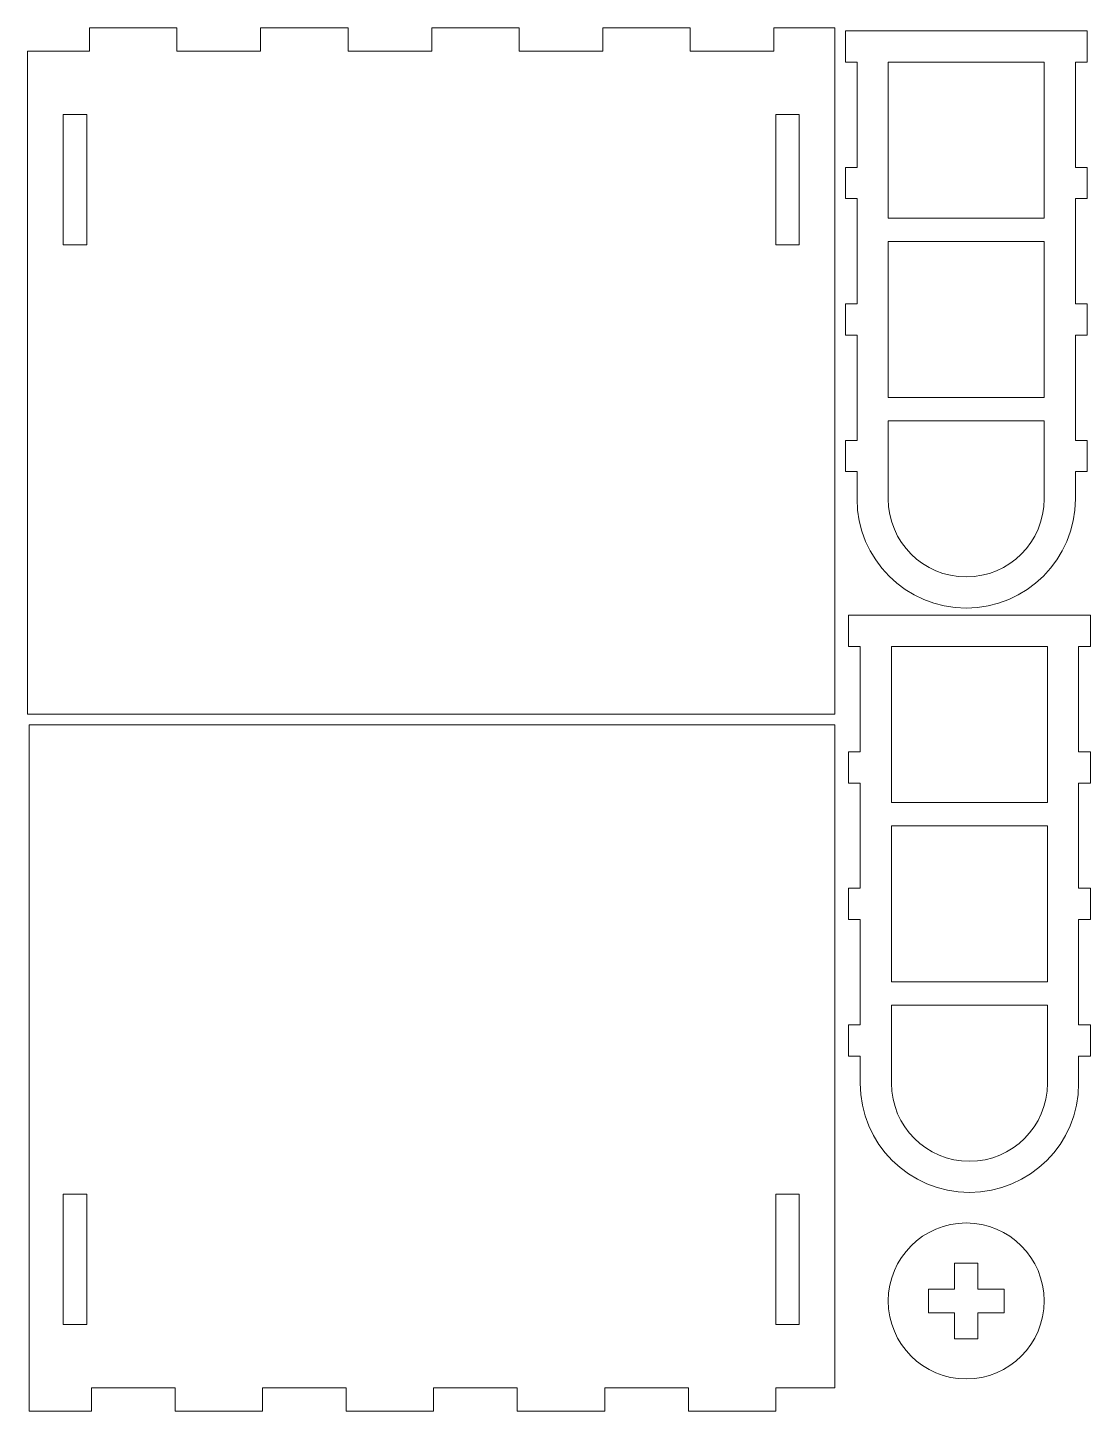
# Model space of a CAD drawing. Header units: millimetres. Extents: x -315 to 251, y -182 to 162.
# Drawn here: x -22.1 to 114.2, y -182.5 to -5.1 of the extents above; entities that cross this region are included whole.
import ezdxf

# ---------------------------------------------------------------- set-up
doc = ezdxf.new("R2010")
doc.units = ezdxf.units.MM
doc.header["$MEASUREMENT"] = 0
doc.layers.add('layer 1', color=7, linetype='Continuous')

msp = doc.modelspace()

# ---------------------------------------------------------------- linework, layer by layer
at = {"layer": 'layer 1', "color": 250, "lineweight": 9}
for points, knots in [([(81.4482, -5.1065), (81.4482, -5.1065), (73.6574, -5.1065), (73.6574, -5.1065), (73.6574, -5.1065), (73.6574, -5.1065), (73.6574, -8.1068), (73.6574, -8.1068), (73.6574, -8.1068), (73.6574, -8.1068), (62.9288, -8.1066), (62.9288, -8.1066), (62.9288, -8.1066), (62.9288, -8.1066), (62.9288, -8.1068), (62.9288, -8.1068), (62.9288, -8.1068), (62.9288, -8.1068), (62.9288, -5.1065), (62.9288, -5.1065), (62.9288, -5.1065), (62.9288, -5.1065), (51.7124, -5.1065), (51.7124, -5.1065), (51.7124, -5.1065), (51.7124, -5.1065), (51.7124, -8.1068), (51.7124, -8.1068), (51.7124, -8.1068), (51.7124, -8.1068), (40.9837, -8.1066), (40.9837, -8.1066), (40.9837, -8.1066), (40.9837, -8.1066), (40.9837, -8.1068), (40.9837, -8.1068), (40.9837, -8.1068), (40.9837, -8.1068), (40.9837, -5.1065), (40.9837, -5.1065), (40.9837, -5.1065), (40.9837, -5.1065), (29.7675, -5.1065), (29.7675, -5.1065), (29.7675, -5.1065), (29.7675, -5.1065), (29.7675, -8.1068), (29.7675, -8.1068), (29.7675, -8.1068), (29.7675, -8.1068), (19.0389, -8.1066), (19.0389, -8.1066), (19.0389, -8.1066), (19.0389, -8.1066), (19.0389, -8.1068), (19.0389, -8.1068), (19.0389, -8.1068), (19.0389, -8.1068), (19.0389, -5.1065), (19.0389, -5.1065), (19.0389, -5.1065), (19.0389, -5.1065), (7.8225, -5.1065), (7.8225, -5.1065), (7.8225, -5.1065), (7.8225, -5.1065), (7.8225, -8.1068), (7.8225, -8.1068), (7.8225, -8.1068), (7.8225, -8.1068), (-2.906, -8.1066), (-2.906, -8.1066), (-2.906, -8.1066), (-2.906, -8.1066), (-2.906, -8.1068), (-2.906, -8.1068), (-2.906, -8.1068), (-2.906, -8.1068), (-2.906, -5.1065), (-2.906, -5.1065), (-2.906, -5.1065), (-2.906, -5.1065), (-14.1223, -5.1065), (-14.1223, -5.1065), (-14.1223, -5.1065), (-14.1223, -5.1065), (-14.1223, -8.1068), (-14.1223, -8.1068), (-14.1223, -8.1068), (-14.1223, -8.1068), (-22.0568, -8.1067), (-22.0568, -8.1067), (-22.0568, -8.1067), (-22.0568, -8.1067), (-22.0568, -93.1066), (-22.0568, -93.1066), (-22.0568, -93.1066), (-22.0568, -93.1066), (81.4482, -93.1066), (81.4482, -93.1066), (81.4482, -93.1066), (81.4482, -93.1066), (81.4482, -5.1065), (81.4482, -5.1065)], [0, 0, 0, 0, 0.03703704, 0.03703704, 0.03703704, 0.03703704, 0.07407407, 0.07407407, 0.07407407, 0.07407407, 0.11111111, 0.11111111, 0.11111111, 0.11111111, 0.14814815, 0.14814815, 0.14814815, 0.14814815, 0.18518519, 0.18518519, 0.18518519, 0.18518519, 0.22222222, 0.22222222, 0.22222222, 0.22222222, 0.25925926, 0.25925926, 0.25925926, 0.25925926, 0.2962963, 0.2962963, 0.2962963, 0.2962963, 0.33333333, 0.33333333, 0.33333333, 0.33333333, 0.37037037, 0.37037037, 0.37037037, 0.37037037, 0.40740741, 0.40740741, 0.40740741, 0.40740741, 0.44444444, 0.44444444, 0.44444444, 0.44444444, 0.48148148, 0.48148148, 0.48148148, 0.48148148, 0.51851852, 0.51851852, 0.51851852, 0.51851852, 0.55555556, 0.55555556, 0.55555556, 0.55555556, 0.59259259, 0.59259259, 0.59259259, 0.59259259, 0.62962963, 0.62962963, 0.62962963, 0.62962963, 0.66666667, 0.66666667, 0.66666667, 0.66666667, 0.7037037, 0.7037037, 0.7037037, 0.7037037, 0.74074074, 0.74074074, 0.74074074, 0.74074074, 0.77777778, 0.77777778, 0.77777778, 0.77777778, 0.81481481, 0.81481481, 0.81481481, 0.81481481, 0.85185185, 0.85185185, 0.85185185, 0.85185185, 0.88888889, 0.88888889, 0.88888889, 0.88888889, 0.92592593, 0.92592593, 0.92592593, 0.92592593, 1, 1, 1, 1]), ([(-14.4872, -16.2565), (-14.4872, -16.2565), (-17.4874, -16.2565), (-17.4874, -16.2565), (-17.4874, -16.2565), (-17.4874, -16.2565), (-17.4874, -32.9565), (-17.4874, -32.9565), (-17.4874, -32.9565), (-17.4874, -32.9565), (-14.4872, -32.9565), (-14.4872, -32.9565), (-14.4872, -32.9565), (-14.4872, -32.9565), (-14.4872, -16.2565), (-14.4872, -16.2565)], [0, 0, 0, 0, 0.2, 0.2, 0.2, 0.2, 0.4, 0.4, 0.4, 0.4, 0.6, 0.6, 0.6, 0.6, 1, 1, 1, 1]), ([(76.913, -16.2565), (76.913, -16.2565), (73.9128, -16.2565), (73.9128, -16.2565), (73.9128, -16.2565), (73.9128, -16.2565), (73.9128, -32.9565), (73.9128, -32.9565), (73.9128, -32.9565), (73.9128, -32.9565), (76.913, -32.9565), (76.913, -32.9565), (76.913, -32.9565), (76.913, -32.9565), (76.913, -16.2565), (76.913, -16.2565)], [0, 0, 0, 0, 0.2, 0.2, 0.2, 0.2, 0.4, 0.4, 0.4, 0.4, 0.6, 0.6, 0.6, 0.6, 1, 1, 1, 1]), ([(81.4482, -94.5), (81.4482, -94.5), (-21.845, -94.5), (-21.845, -94.5), (-21.845, -94.5), (-21.845, -94.5), (-21.845, -182.5), (-21.845, -182.5), (-21.845, -182.5), (-21.845, -182.5), (-13.8786, -182.5), (-13.8786, -182.5), (-13.8786, -182.5), (-13.8786, -182.5), (-13.8786, -179.4998), (-13.8786, -179.4998), (-13.8786, -179.4998), (-13.8786, -179.4998), (-3.15, -179.5), (-3.15, -179.5), (-3.15, -179.5), (-3.15, -179.5), (-3.15, -179.4998), (-3.15, -179.4998), (-3.15, -179.4998), (-3.15, -179.4998), (-3.15, -182.5), (-3.15, -182.5), (-3.15, -182.5), (-3.15, -182.5), (8.0664, -182.5), (8.0664, -182.5), (8.0664, -182.5), (8.0664, -182.5), (8.0664, -179.4998), (8.0664, -179.4998), (8.0664, -179.4998), (8.0664, -179.4998), (18.7951, -179.5), (18.7951, -179.5), (18.7951, -179.5), (18.7951, -179.5), (18.7951, -179.4998), (18.7951, -179.4998), (18.7951, -179.4998), (18.7951, -179.4998), (18.7951, -182.5), (18.7951, -182.5), (18.7951, -182.5), (18.7951, -182.5), (30.0111, -182.5), (30.0111, -182.5), (30.0111, -182.5), (30.0111, -182.5), (30.0111, -179.4998), (30.0111, -179.4998), (30.0111, -179.4998), (30.0111, -179.4998), (40.7398, -179.5), (40.7398, -179.5), (40.7398, -179.5), (40.7398, -179.5), (40.7398, -179.4998), (40.7398, -179.4998), (40.7398, -179.4998), (40.7398, -179.4998), (40.7398, -182.5), (40.7398, -182.5), (40.7398, -182.5), (40.7398, -182.5), (51.9563, -182.5), (51.9563, -182.5), (51.9563, -182.5), (51.9563, -182.5), (51.9563, -179.4998), (51.9563, -179.4998), (51.9563, -179.4998), (51.9563, -179.4998), (62.6849, -179.5), (62.6849, -179.5), (62.6849, -179.5), (62.6849, -179.5), (62.6849, -179.4998), (62.6849, -179.4998), (62.6849, -179.4998), (62.6849, -179.4998), (62.6849, -182.5), (62.6849, -182.5), (62.6849, -182.5), (62.6849, -182.5), (73.9011, -182.5), (73.9011, -182.5), (73.9011, -182.5), (73.9011, -182.5), (73.9011, -179.4998), (73.9011, -179.4998), (73.9011, -179.4998), (73.9011, -179.4998), (81.4482, -179.4999), (81.4482, -179.4999), (81.4482, -179.4999), (81.4482, -179.4999), (81.4482, -94.5), (81.4482, -94.5)], [0, 0, 0, 0, 0.03703704, 0.03703704, 0.03703704, 0.03703704, 0.07407407, 0.07407407, 0.07407407, 0.07407407, 0.11111111, 0.11111111, 0.11111111, 0.11111111, 0.14814815, 0.14814815, 0.14814815, 0.14814815, 0.18518519, 0.18518519, 0.18518519, 0.18518519, 0.22222222, 0.22222222, 0.22222222, 0.22222222, 0.25925926, 0.25925926, 0.25925926, 0.25925926, 0.2962963, 0.2962963, 0.2962963, 0.2962963, 0.33333333, 0.33333333, 0.33333333, 0.33333333, 0.37037037, 0.37037037, 0.37037037, 0.37037037, 0.40740741, 0.40740741, 0.40740741, 0.40740741, 0.44444444, 0.44444444, 0.44444444, 0.44444444, 0.48148148, 0.48148148, 0.48148148, 0.48148148, 0.51851852, 0.51851852, 0.51851852, 0.51851852, 0.55555556, 0.55555556, 0.55555556, 0.55555556, 0.59259259, 0.59259259, 0.59259259, 0.59259259, 0.62962963, 0.62962963, 0.62962963, 0.62962963, 0.66666667, 0.66666667, 0.66666667, 0.66666667, 0.7037037, 0.7037037, 0.7037037, 0.7037037, 0.74074074, 0.74074074, 0.74074074, 0.74074074, 0.77777778, 0.77777778, 0.77777778, 0.77777778, 0.81481481, 0.81481481, 0.81481481, 0.81481481, 0.85185185, 0.85185185, 0.85185185, 0.85185185, 0.88888889, 0.88888889, 0.88888889, 0.88888889, 0.92592593, 0.92592593, 0.92592593, 0.92592593, 1, 1, 1, 1]), ([(-17.4874, -171.3501), (-17.4874, -171.3501), (-14.4872, -171.3501), (-14.4872, -171.3501), (-14.4872, -171.3501), (-14.4872, -171.3501), (-14.4872, -154.6501), (-14.4872, -154.6501), (-14.4872, -154.6501), (-14.4872, -154.6501), (-17.4874, -154.6501), (-17.4874, -154.6501), (-17.4874, -154.6501), (-17.4874, -154.6501), (-17.4874, -171.3501), (-17.4874, -171.3501)], [0, 0, 0, 0, 0.2, 0.2, 0.2, 0.2, 0.4, 0.4, 0.4, 0.4, 0.6, 0.6, 0.6, 0.6, 1, 1, 1, 1]), ([(73.9128, -171.3501), (73.9128, -171.3501), (76.913, -171.3501), (76.913, -171.3501), (76.913, -171.3501), (76.913, -171.3501), (76.913, -154.6501), (76.913, -154.6501), (76.913, -154.6501), (76.913, -154.6501), (73.9128, -154.6501), (73.9128, -154.6501), (73.9128, -154.6501), (73.9128, -154.6501), (73.9128, -171.3501), (73.9128, -171.3501)], [0, 0, 0, 0, 0.2, 0.2, 0.2, 0.2, 0.4, 0.4, 0.4, 0.4, 0.6, 0.6, 0.6, 0.6, 1, 1, 1, 1]), ([(98.3153, -158.3513), (103.8381, -158.3513), (108.3153, -162.8284), (108.3153, -168.3513), (108.3153, -168.3513), (108.3153, -173.8742), (103.8381, -178.3513), (98.3153, -178.3513), (98.3153, -178.3513), (92.7925, -178.3513), (88.3153, -173.8742), (88.3153, -168.3513), (88.3153, -168.3513), (88.3153, -162.8284), (92.7925, -158.3513), (98.3153, -158.3513)], [0, 0, 0, 0, 0.2, 0.2, 0.2, 0.2, 0.4, 0.4, 0.4, 0.4, 0.6, 0.6, 0.6, 0.6, 1, 1, 1, 1]), ([(96.8155, -169.8514), (96.8155, -169.8514), (93.4653, -169.8514), (93.4653, -169.8514), (93.4653, -169.8514), (93.4653, -169.8514), (93.4653, -166.8513), (93.4653, -166.8513), (93.4653, -166.8513), (93.4653, -166.8513), (96.8155, -166.8513), (96.8155, -166.8513), (96.8155, -166.8513), (96.8155, -166.8513), (96.8155, -163.5013), (96.8155, -163.5013), (96.8155, -163.5013), (96.8155, -163.5013), (99.8153, -163.5013), (99.8153, -163.5013), (99.8153, -163.5013), (99.8153, -163.5013), (99.8153, -166.8513), (99.8153, -166.8513), (99.8153, -166.8513), (99.8153, -166.8513), (103.1653, -166.8513), (103.1653, -166.8513), (103.1653, -166.8513), (103.1653, -166.8513), (103.1653, -169.8514), (103.1653, -169.8514), (103.1653, -169.8514), (103.1653, -169.8514), (99.8153, -169.8514), (99.8153, -169.8514), (99.8153, -169.8514), (99.8153, -169.8514), (99.8153, -173.2013), (99.8153, -173.2013), (99.8153, -173.2013), (99.8153, -173.2013), (96.8155, -173.2013), (96.8155, -173.2013), (96.8155, -173.2013), (96.8155, -173.2013), (96.8155, -169.8514), (96.8155, -169.8514)], [0, 0, 0, 0, 0.07692308, 0.07692308, 0.07692308, 0.07692308, 0.15384615, 0.15384615, 0.15384615, 0.15384615, 0.23076923, 0.23076923, 0.23076923, 0.23076923, 0.30769231, 0.30769231, 0.30769231, 0.30769231, 0.38461538, 0.38461538, 0.38461538, 0.38461538, 0.46153846, 0.46153846, 0.46153846, 0.46153846, 0.53846154, 0.53846154, 0.53846154, 0.53846154, 0.61538462, 0.61538462, 0.61538462, 0.61538462, 0.69230769, 0.69230769, 0.69230769, 0.69230769, 0.76923077, 0.76923077, 0.76923077, 0.76923077, 0.84615385, 0.84615385, 0.84615385, 0.84615385, 1, 1, 1, 1])]:
    msp.add_open_spline(points, degree=3, knots=knots, dxfattribs=at)
at = {"layer": 'layer 1', "color": 240, "lineweight": 9}
for points, knots in [([(84.3153, -62.0158), (84.3153, -62.0158), (84.3153, -65.5158), (84.3153, -65.5158), (84.3153, -65.5158), (84.3153, -73.2478), (90.5833, -79.5158), (98.3153, -79.5158), (98.3153, -79.5158), (106.0473, -79.5158), (112.3153, -73.2478), (112.3153, -65.5158), (112.3153, -65.5158), (112.3153, -65.5158), (112.3153, -62.0158), (112.3153, -62.0158), (112.3153, -62.0158), (112.3153, -62.0158), (113.8153, -62.0158), (113.8153, -62.0158), (113.8153, -62.0158), (113.8153, -62.0158), (113.8153, -58.0158), (113.8153, -58.0158), (113.8153, -58.0158), (113.8153, -58.0158), (112.3153, -58.0158), (112.3153, -58.0158), (112.3153, -58.0158), (112.3153, -58.0158), (112.3153, -44.5158), (112.3153, -44.5158), (112.3153, -44.5158), (112.3153, -44.5158), (113.8153, -44.5158), (113.8153, -44.5158), (113.8153, -44.5158), (113.8153, -44.5158), (113.8153, -40.5158), (113.8153, -40.5158), (113.8153, -40.5158), (113.8153, -40.5158), (112.3153, -40.5158), (112.3153, -40.5158), (112.3153, -40.5158), (112.3153, -40.5158), (112.3153, -27.0158), (112.3153, -27.0158), (112.3153, -27.0158), (112.3153, -27.0158), (113.8153, -27.0158), (113.8153, -27.0158), (113.8153, -27.0158), (113.8153, -27.0158), (113.8153, -23.0158), (113.8153, -23.0158), (113.8153, -23.0158), (113.8153, -23.0158), (112.3153, -23.0158), (112.3153, -23.0158), (112.3153, -23.0158), (112.3153, -23.0158), (112.3153, -9.5158), (112.3153, -9.5158), (112.3153, -9.5158), (112.3153, -9.5158), (113.8153, -9.5158), (113.8153, -9.5158), (113.8153, -9.5158), (113.8153, -9.5158), (113.8153, -5.5158), (113.8153, -5.5158), (113.8153, -5.5158), (113.8153, -5.5158), (112.3153, -5.5158), (112.3153, -5.5158), (112.3153, -5.5158), (112.3153, -5.5158), (84.3153, -5.5158), (84.3153, -5.5158), (84.3153, -5.5158), (84.3153, -5.5158), (82.8153, -5.5158), (82.8153, -5.5158), (82.8153, -5.5158), (82.8153, -5.5158), (82.8153, -9.5158), (82.8153, -9.5158), (82.8153, -9.5158), (82.8153, -9.5158), (84.3153, -9.5158), (84.3153, -9.5158), (84.3153, -9.5158), (84.3153, -9.5158), (84.3153, -23.0158), (84.3153, -23.0158), (84.3153, -23.0158), (84.3153, -23.0158), (82.8153, -23.0158), (82.8153, -23.0158), (82.8153, -23.0158), (82.8153, -23.0158), (82.8153, -27.0158), (82.8153, -27.0158), (82.8153, -27.0158), (82.8153, -27.0158), (84.3153, -27.0158), (84.3153, -27.0158), (84.3153, -27.0158), (84.3153, -27.0158), (84.3153, -40.5158), (84.3153, -40.5158), (84.3153, -40.5158), (84.3153, -40.5158), (82.8153, -40.5158), (82.8153, -40.5158), (82.8153, -40.5158), (82.8153, -40.5158), (82.8153, -44.5158), (82.8153, -44.5158), (82.8153, -44.5158), (82.8153, -44.5158), (84.3153, -44.5158), (84.3153, -44.5158), (84.3153, -44.5158), (84.3153, -44.5158), (84.3153, -58.0158), (84.3153, -58.0158), (84.3153, -58.0158), (84.3153, -58.0158), (82.8153, -58.0158), (82.8153, -58.0158), (82.8153, -58.0158), (82.8153, -58.0158), (82.8153, -62.0158), (82.8153, -62.0158), (82.8153, -62.0158), (82.8153, -62.0158), (84.3153, -62.0158), (84.3153, -62.0158)], [0, 0, 0, 0, 0.02777778, 0.02777778, 0.02777778, 0.02777778, 0.05555556, 0.05555556, 0.05555556, 0.05555556, 0.08333333, 0.08333333, 0.08333333, 0.08333333, 0.11111111, 0.11111111, 0.11111111, 0.11111111, 0.13888889, 0.13888889, 0.13888889, 0.13888889, 0.16666667, 0.16666667, 0.16666667, 0.16666667, 0.19444444, 0.19444444, 0.19444444, 0.19444444, 0.22222222, 0.22222222, 0.22222222, 0.22222222, 0.25, 0.25, 0.25, 0.25, 0.27777778, 0.27777778, 0.27777778, 0.27777778, 0.30555556, 0.30555556, 0.30555556, 0.30555556, 0.33333333, 0.33333333, 0.33333333, 0.33333333, 0.36111111, 0.36111111, 0.36111111, 0.36111111, 0.38888889, 0.38888889, 0.38888889, 0.38888889, 0.41666667, 0.41666667, 0.41666667, 0.41666667, 0.44444444, 0.44444444, 0.44444444, 0.44444444, 0.47222222, 0.47222222, 0.47222222, 0.47222222, 0.5, 0.5, 0.5, 0.5, 0.52777778, 0.52777778, 0.52777778, 0.52777778, 0.55555556, 0.55555556, 0.55555556, 0.55555556, 0.58333333, 0.58333333, 0.58333333, 0.58333333, 0.61111111, 0.61111111, 0.61111111, 0.61111111, 0.63888889, 0.63888889, 0.63888889, 0.63888889, 0.66666667, 0.66666667, 0.66666667, 0.66666667, 0.69444444, 0.69444444, 0.69444444, 0.69444444, 0.72222222, 0.72222222, 0.72222222, 0.72222222, 0.75, 0.75, 0.75, 0.75, 0.77777778, 0.77777778, 0.77777778, 0.77777778, 0.80555556, 0.80555556, 0.80555556, 0.80555556, 0.83333333, 0.83333333, 0.83333333, 0.83333333, 0.86111111, 0.86111111, 0.86111111, 0.86111111, 0.88888889, 0.88888889, 0.88888889, 0.88888889, 0.91666667, 0.91666667, 0.91666667, 0.91666667, 0.94444444, 0.94444444, 0.94444444, 0.94444444, 1, 1, 1, 1]), ([(88.3153, -29.5158), (88.3153, -29.5158), (108.3153, -29.5158), (108.3153, -29.5158), (108.3153, -29.5158), (108.3153, -29.5158), (108.3153, -9.5158), (108.3153, -9.5158), (108.3153, -9.5158), (108.3153, -9.5158), (88.3153, -9.5158), (88.3153, -9.5158), (88.3153, -9.5158), (88.3153, -9.5158), (88.3153, -29.5158), (88.3153, -29.5158)], [0, 0, 0, 0, 0.2, 0.2, 0.2, 0.2, 0.4, 0.4, 0.4, 0.4, 0.6, 0.6, 0.6, 0.6, 1, 1, 1, 1]), ([(88.3153, -52.5158), (88.3153, -52.5158), (108.3153, -52.5158), (108.3153, -52.5158), (108.3153, -52.5158), (108.3153, -52.5158), (108.3153, -32.5158), (108.3153, -32.5158), (108.3153, -32.5158), (108.3153, -32.5158), (88.3153, -32.5158), (88.3153, -32.5158), (88.3153, -32.5158), (88.3153, -32.5158), (88.3153, -52.5158), (88.3153, -52.5158)], [0, 0, 0, 0, 0.2, 0.2, 0.2, 0.2, 0.4, 0.4, 0.4, 0.4, 0.6, 0.6, 0.6, 0.6, 1, 1, 1, 1]), ([(88.3153, -65.5158), (88.3153, -71.0386), (92.7924, -75.5158), (98.3153, -75.5158), (98.3153, -75.5158), (103.8382, -75.5158), (108.3153, -71.0386), (108.3153, -65.5158), (108.3153, -65.5158), (108.3153, -65.5158), (108.3153, -55.5158), (108.3153, -55.5158), (108.3153, -55.5158), (108.3153, -55.5158), (88.3153, -55.5158), (88.3153, -55.5158), (88.3153, -55.5158), (88.3153, -55.5158), (88.3153, -65.5158), (88.3153, -65.5158)], [0, 0, 0, 0, 0.16666667, 0.16666667, 0.16666667, 0.16666667, 0.33333333, 0.33333333, 0.33333333, 0.33333333, 0.5, 0.5, 0.5, 0.5, 0.66666667, 0.66666667, 0.66666667, 0.66666667, 1, 1, 1, 1]), ([(84.7387, -136.9458), (84.7387, -136.9458), (84.7387, -140.4458), (84.7387, -140.4458), (84.7387, -140.4458), (84.7387, -148.1778), (91.0067, -154.4458), (98.7387, -154.4458), (98.7387, -154.4458), (106.4707, -154.4458), (112.7387, -148.1778), (112.7387, -140.4458), (112.7387, -140.4458), (112.7387, -140.4458), (112.7387, -136.9458), (112.7387, -136.9458), (112.7387, -136.9458), (112.7387, -136.9458), (114.2387, -136.9458), (114.2387, -136.9458), (114.2387, -136.9458), (114.2387, -136.9458), (114.2387, -132.9458), (114.2387, -132.9458), (114.2387, -132.9458), (114.2387, -132.9458), (112.7387, -132.9458), (112.7387, -132.9458), (112.7387, -132.9458), (112.7387, -132.9458), (112.7387, -119.4458), (112.7387, -119.4458), (112.7387, -119.4458), (112.7387, -119.4458), (114.2387, -119.4458), (114.2387, -119.4458), (114.2387, -119.4458), (114.2387, -119.4458), (114.2387, -115.4458), (114.2387, -115.4458), (114.2387, -115.4458), (114.2387, -115.4458), (112.7387, -115.4458), (112.7387, -115.4458), (112.7387, -115.4458), (112.7387, -115.4458), (112.7387, -101.9458), (112.7387, -101.9458), (112.7387, -101.9458), (112.7387, -101.9458), (114.2387, -101.9458), (114.2387, -101.9458), (114.2387, -101.9458), (114.2387, -101.9458), (114.2387, -97.9458), (114.2387, -97.9458), (114.2387, -97.9458), (114.2387, -97.9458), (112.7387, -97.9458), (112.7387, -97.9458), (112.7387, -97.9458), (112.7387, -97.9458), (112.7387, -84.4458), (112.7387, -84.4458), (112.7387, -84.4458), (112.7387, -84.4458), (114.2387, -84.4458), (114.2387, -84.4458), (114.2387, -84.4458), (114.2387, -84.4458), (114.2387, -80.4458), (114.2387, -80.4458), (114.2387, -80.4458), (114.2387, -80.4458), (112.7387, -80.4458), (112.7387, -80.4458), (112.7387, -80.4458), (112.7387, -80.4458), (84.7387, -80.4458), (84.7387, -80.4458), (84.7387, -80.4458), (84.7387, -80.4458), (83.2387, -80.4458), (83.2387, -80.4458), (83.2387, -80.4458), (83.2387, -80.4458), (83.2387, -84.4458), (83.2387, -84.4458), (83.2387, -84.4458), (83.2387, -84.4458), (84.7387, -84.4458), (84.7387, -84.4458), (84.7387, -84.4458), (84.7387, -84.4458), (84.7387, -97.9458), (84.7387, -97.9458), (84.7387, -97.9458), (84.7387, -97.9458), (83.2387, -97.9458), (83.2387, -97.9458), (83.2387, -97.9458), (83.2387, -97.9458), (83.2387, -101.9458), (83.2387, -101.9458), (83.2387, -101.9458), (83.2387, -101.9458), (84.7387, -101.9458), (84.7387, -101.9458), (84.7387, -101.9458), (84.7387, -101.9458), (84.7387, -115.4458), (84.7387, -115.4458), (84.7387, -115.4458), (84.7387, -115.4458), (83.2387, -115.4458), (83.2387, -115.4458), (83.2387, -115.4458), (83.2387, -115.4458), (83.2387, -119.4458), (83.2387, -119.4458), (83.2387, -119.4458), (83.2387, -119.4458), (84.7387, -119.4458), (84.7387, -119.4458), (84.7387, -119.4458), (84.7387, -119.4458), (84.7387, -132.9458), (84.7387, -132.9458), (84.7387, -132.9458), (84.7387, -132.9458), (83.2387, -132.9458), (83.2387, -132.9458), (83.2387, -132.9458), (83.2387, -132.9458), (83.2387, -136.9458), (83.2387, -136.9458), (83.2387, -136.9458), (83.2387, -136.9458), (84.7387, -136.9458), (84.7387, -136.9458)], [0, 0, 0, 0, 0.02777778, 0.02777778, 0.02777778, 0.02777778, 0.05555556, 0.05555556, 0.05555556, 0.05555556, 0.08333333, 0.08333333, 0.08333333, 0.08333333, 0.11111111, 0.11111111, 0.11111111, 0.11111111, 0.13888889, 0.13888889, 0.13888889, 0.13888889, 0.16666667, 0.16666667, 0.16666667, 0.16666667, 0.19444444, 0.19444444, 0.19444444, 0.19444444, 0.22222222, 0.22222222, 0.22222222, 0.22222222, 0.25, 0.25, 0.25, 0.25, 0.27777778, 0.27777778, 0.27777778, 0.27777778, 0.30555556, 0.30555556, 0.30555556, 0.30555556, 0.33333333, 0.33333333, 0.33333333, 0.33333333, 0.36111111, 0.36111111, 0.36111111, 0.36111111, 0.38888889, 0.38888889, 0.38888889, 0.38888889, 0.41666667, 0.41666667, 0.41666667, 0.41666667, 0.44444444, 0.44444444, 0.44444444, 0.44444444, 0.47222222, 0.47222222, 0.47222222, 0.47222222, 0.5, 0.5, 0.5, 0.5, 0.52777778, 0.52777778, 0.52777778, 0.52777778, 0.55555556, 0.55555556, 0.55555556, 0.55555556, 0.58333333, 0.58333333, 0.58333333, 0.58333333, 0.61111111, 0.61111111, 0.61111111, 0.61111111, 0.63888889, 0.63888889, 0.63888889, 0.63888889, 0.66666667, 0.66666667, 0.66666667, 0.66666667, 0.69444444, 0.69444444, 0.69444444, 0.69444444, 0.72222222, 0.72222222, 0.72222222, 0.72222222, 0.75, 0.75, 0.75, 0.75, 0.77777778, 0.77777778, 0.77777778, 0.77777778, 0.80555556, 0.80555556, 0.80555556, 0.80555556, 0.83333333, 0.83333333, 0.83333333, 0.83333333, 0.86111111, 0.86111111, 0.86111111, 0.86111111, 0.88888889, 0.88888889, 0.88888889, 0.88888889, 0.91666667, 0.91666667, 0.91666667, 0.91666667, 0.94444444, 0.94444444, 0.94444444, 0.94444444, 1, 1, 1, 1]), ([(88.7387, -104.4458), (88.7387, -104.4458), (108.7387, -104.4458), (108.7387, -104.4458), (108.7387, -104.4458), (108.7387, -104.4458), (108.7387, -84.4458), (108.7387, -84.4458), (108.7387, -84.4458), (108.7387, -84.4458), (88.7387, -84.4458), (88.7387, -84.4458), (88.7387, -84.4458), (88.7387, -84.4458), (88.7387, -104.4458), (88.7387, -104.4458)], [0, 0, 0, 0, 0.2, 0.2, 0.2, 0.2, 0.4, 0.4, 0.4, 0.4, 0.6, 0.6, 0.6, 0.6, 1, 1, 1, 1]), ([(88.7387, -127.4458), (88.7387, -127.4458), (108.7387, -127.4458), (108.7387, -127.4458), (108.7387, -127.4458), (108.7387, -127.4458), (108.7387, -107.4458), (108.7387, -107.4458), (108.7387, -107.4458), (108.7387, -107.4458), (88.7387, -107.4458), (88.7387, -107.4458), (88.7387, -107.4458), (88.7387, -107.4458), (88.7387, -127.4458), (88.7387, -127.4458)], [0, 0, 0, 0, 0.2, 0.2, 0.2, 0.2, 0.4, 0.4, 0.4, 0.4, 0.6, 0.6, 0.6, 0.6, 1, 1, 1, 1]), ([(88.7387, -140.4458), (88.7387, -145.9686), (93.2158, -150.4458), (98.7387, -150.4458), (98.7387, -150.4458), (104.2616, -150.4458), (108.7387, -145.9686), (108.7387, -140.4458), (108.7387, -140.4458), (108.7387, -140.4458), (108.7387, -130.4458), (108.7387, -130.4458), (108.7387, -130.4458), (108.7387, -130.4458), (88.7387, -130.4458), (88.7387, -130.4458), (88.7387, -130.4458), (88.7387, -130.4458), (88.7387, -140.4458), (88.7387, -140.4458)], [0, 0, 0, 0, 0.16666667, 0.16666667, 0.16666667, 0.16666667, 0.33333333, 0.33333333, 0.33333333, 0.33333333, 0.5, 0.5, 0.5, 0.5, 0.66666667, 0.66666667, 0.66666667, 0.66666667, 1, 1, 1, 1])]:
    msp.add_open_spline(points, degree=3, knots=knots, dxfattribs=at)

doc.saveas('drawing.dxf')
